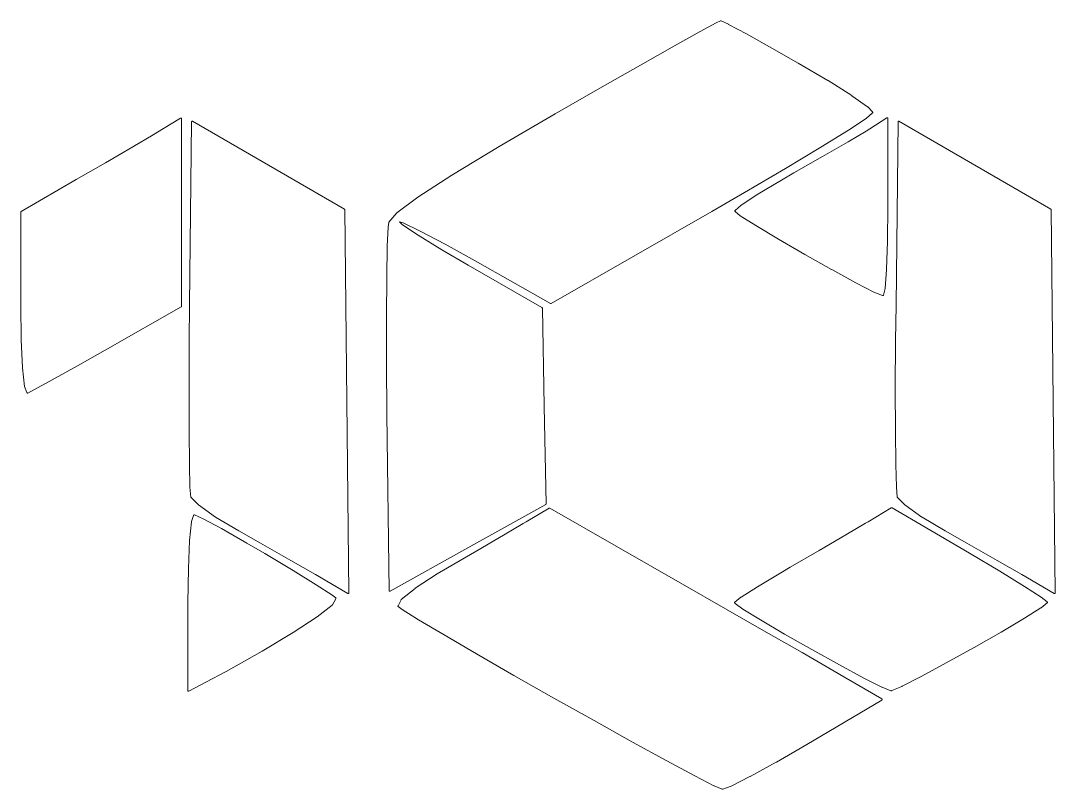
# Model space of a CAD drawing. Header units: millimetres. Extents: x -285 to 1112, y -5 to 442.
# Drawn here: x 494.72 to 527.26, y 69.16 to 93.31 of the extents above; entities that cross this region are included whole.
import ezdxf

# ---------------------------------------------------------------- set-up
doc = ezdxf.new("R2010")
doc.units = ezdxf.units.MM
doc.header["$MEASUREMENT"] = 0
doc.layers.add('Line engraving', color=1, linetype='Continuous', lineweight=0)

msp = doc.modelspace()

# ---------------------------------------------------------------- linework, layer by layer
at = {"layer": 'Line engraving', "linetype": 'Continuous'}
for p, q in [((516.094, 92.974), (516.597, 93.246)), ((516.597, 93.247), (516.733, 93.312)), ((516.597, 93.246), (516.597, 93.247)), ((516.597, 93.247), (516.597, 93.247)), ((516.733, 93.312), (516.737, 93.313)), ((516.737, 93.313), (516.737, 93.314)), ((516.737, 93.314), (516.737, 93.314)), ((516.737, 93.314), (516.741, 93.314)), ((516.741, 93.314), (516.741, 93.314)), ((516.741, 93.314), (516.745, 93.314)), ((516.745, 93.314), (516.745, 93.314)), ((516.745, 93.314), (516.745, 93.314)), ((516.745, 93.314), (516.75, 93.313)), ((516.75, 93.313), (516.75, 93.312)), ((516.75, 93.312), (516.987, 93.201)), ((516.987, 93.201), (516.987, 93.2)), ((516.987, 93.2), (516.987, 93.2)), ((516.987, 93.2), (517.549, 92.898)), ((515.281, 92.52), (516.094, 92.974)), ((516.094, 92.974), (516.094, 92.974)), ((516.094, 92.974), (516.094, 92.974)), ((517.549, 92.898), (517.549, 92.898)), ((517.549, 92.898), (517.549, 92.898)), ((517.549, 92.898), (518.349, 92.453)), ((514.211, 91.916), (515.281, 92.52)), ((515.281, 92.52), (515.281, 92.52)), ((515.281, 92.52), (515.281, 92.52)), ((518.349, 92.453), (518.349, 92.453)), ((518.349, 92.453), (518.349, 92.453)), ((518.349, 92.453), (519.178, 91.983)), ((512.941, 91.195), (514.211, 91.916)), ((514.211, 91.916), (514.211, 91.916)), ((514.211, 91.916), (514.211, 91.916)), ((519.178, 91.983), (519.178, 91.983)), ((519.178, 91.983), (519.178, 91.983)), ((519.178, 91.983), (520.109, 91.435)), ((520.109, 91.435), (520.109, 91.435)), ((520.109, 91.435), (520.114, 91.435)), ((520.114, 91.435), (520.867, 90.959)), ((511.532, 90.388), (512.941, 91.195)), ((512.941, 91.195), (512.941, 91.195)), ((512.941, 91.195), (512.941, 91.195)), ((520.867, 90.959), (520.867, 90.958)), ((520.867, 90.958), (520.867, 90.958)), ((520.867, 90.958), (521.358, 90.608)), ((521.358, 90.608), (521.362, 90.607)), ((521.362, 90.607), (521.362, 90.606)), ((521.362, 90.606), (521.514, 90.447)), ((498.977, 89.782), (499.752, 90.248)), ((499.752, 90.248), (499.756, 90.249)), ((499.752, 90.248), (499.752, 90.248)), ((499.752, 90.248), (499.752, 90.248)), ((499.756, 90.249), (499.76, 90.25)), ((499.76, 90.25), (499.76, 90.25)), ((499.76, 90.25), (499.76, 90.25)), ((499.76, 90.25), (499.764, 90.25)), ((499.764, 90.25), (499.769, 90.25)), ((499.769, 90.25), (499.769, 90.25)), ((499.769, 90.25), (499.769, 90.25)), ((499.769, 90.25), (499.769, 90.249)), ((499.769, 90.249), (499.773, 90.248)), ((499.773, 90.248), (499.773, 90.248)), ((499.773, 90.248), (499.773, 90.248)), ((499.773, 90.248), (499.777, 90.246)), ((499.777, 90.246), (499.781, 90.244)), ((499.781, 90.244), (499.781, 90.243)), ((499.781, 90.243), (499.781, 90.243)), ((499.781, 90.243), (499.781, 90.24)), ((499.781, 90.24), (499.781, 90.237)), ((499.781, 90.237), (499.781, 90.237)), ((499.781, 90.237), (499.785, 90.237)), ((499.785, 90.237), (499.785, 90.234)), ((499.785, 90.234), (499.785, 90.23)), ((499.785, 90.23), (499.785, 90.23)), ((499.785, 90.23), (499.785, 90.23)), ((499.785, 90.23), (499.785, 84.339)), ((500.035, 84.378), (500.099, 90.14)), ((500.099, 90.14), (500.103, 90.143)), ((500.103, 90.15), (500.107, 90.153)), ((500.103, 90.147), (500.103, 90.15)), ((500.103, 90.143), (500.103, 90.147)), ((500.103, 90.147), (500.103, 90.147)), ((500.103, 90.147), (500.103, 90.147)), ((500.107, 90.155), (500.111, 90.158)), ((500.107, 90.153), (500.107, 90.155)), ((500.107, 90.153), (500.107, 90.153)), ((500.107, 90.153), (500.107, 90.153)), ((500.111, 90.158), (500.116, 90.159)), ((500.111, 90.158), (500.111, 90.158)), ((500.111, 90.158), (500.111, 90.158)), ((500.116, 90.159), (500.12, 90.16)), ((500.12, 90.16), (500.12, 90.16)), ((500.12, 90.16), (500.12, 90.16)), ((500.12, 90.16), (500.12, 90.16)), ((500.12, 90.16), (500.124, 90.16)), ((500.124, 90.16), (500.124, 90.16)), ((500.124, 90.16), (500.124, 90.16)), ((500.124, 90.16), (500.128, 90.159)), ((500.128, 90.159), (500.132, 90.158)), ((500.132, 90.158), (502.519, 88.776)), ((509.772, 89.366), (511.532, 90.388)), ((511.532, 90.388), (511.532, 90.388)), ((511.532, 90.388), (511.532, 90.388)), ((521.311, 90.245), (520.753, 89.874)), ((521.315, 90.246), (521.311, 90.245)), ((521.311, 90.245), (521.311, 90.245)), ((521.514, 90.417), (521.315, 90.246)), ((521.425, 89.92), (521.963, 90.264)), ((521.514, 90.447), (521.514, 90.445)), ((521.514, 90.445), (521.518, 90.443)), ((521.518, 90.422), (521.514, 90.421)), ((521.514, 90.421), (521.514, 90.42)), ((521.514, 90.42), (521.514, 90.418)), ((521.514, 90.418), (521.514, 90.417)), ((521.518, 90.443), (521.518, 90.442)), ((521.518, 90.442), (521.518, 90.441)), ((521.518, 90.441), (521.518, 90.439)), ((521.518, 90.439), (521.518, 90.437)), ((521.518, 90.437), (521.518, 90.435)), ((521.518, 90.435), (521.518, 90.434)), ((521.518, 90.434), (521.518, 90.432)), ((521.518, 90.432), (521.518, 90.429)), ((521.518, 90.429), (521.518, 90.428)), ((521.518, 90.428), (521.518, 90.427)), ((521.518, 90.427), (521.518, 90.424)), ((521.518, 90.424), (521.518, 90.422)), ((521.963, 90.264), (521.967, 90.264)), ((521.967, 90.265), (521.971, 90.266)), ((521.967, 90.264), (521.967, 90.265)), ((521.967, 90.264), (521.967, 90.264)), ((521.971, 90.266), (521.971, 90.267)), ((521.971, 90.267), (521.975, 90.267)), ((521.971, 90.266), (521.971, 90.266)), ((521.975, 90.267), (521.98, 90.267)), ((521.98, 90.267), (521.98, 90.267)), ((521.98, 90.267), (521.98, 90.267)), ((521.98, 90.267), (521.984, 90.265)), ((521.984, 90.265), (521.984, 90.264)), ((521.984, 90.264), (521.988, 90.264)), ((521.988, 90.264), (521.988, 90.264)), ((521.988, 90.264), (521.988, 90.262)), ((521.988, 90.262), (521.992, 90.26)), ((521.992, 90.26), (521.992, 90.259)), ((521.992, 90.259), (521.992, 90.259)), ((521.992, 90.259), (521.992, 90.256)), ((521.992, 90.256), (521.997, 90.254)), ((521.997, 90.254), (521.997, 90.253)), ((521.997, 90.253), (521.997, 90.253)), ((521.997, 90.253), (521.997, 90.25)), ((521.997, 90.25), (521.997, 90.247)), ((521.997, 90.247), (521.997, 90.246)), ((521.997, 90.246), (521.997, 90.246)), ((521.997, 90.246), (521.997, 87.472)), ((522.251, 84.378), (522.314, 90.14)), ((522.314, 90.147), (522.318, 90.15)), ((522.314, 90.143), (522.314, 90.147)), ((522.314, 90.147), (522.314, 90.147)), ((522.314, 90.147), (522.314, 90.147)), ((522.314, 90.14), (522.314, 90.143)), ((522.318, 90.153), (522.322, 90.155)), ((522.318, 90.15), (522.318, 90.153)), ((522.318, 90.153), (522.318, 90.153)), ((522.318, 90.153), (522.318, 90.153)), ((522.322, 90.158), (522.327, 90.159)), ((522.322, 90.155), (522.322, 90.158)), ((522.322, 90.158), (522.322, 90.158)), ((522.322, 90.158), (522.322, 90.158)), ((522.327, 90.159), (522.331, 90.16)), ((522.331, 90.16), (522.331, 90.16)), ((522.331, 90.16), (522.331, 90.16)), ((522.331, 90.16), (522.335, 90.16)), ((522.335, 90.16), (522.339, 90.16)), ((522.339, 90.16), (522.339, 90.16)), ((522.339, 90.16), (522.339, 90.16)), ((522.339, 90.16), (522.344, 90.159)), ((522.344, 90.159), (522.344, 90.158)), ((522.344, 90.158), (524.734, 88.776)), ((520.753, 89.874), (519.889, 89.339)), ((520.744, 89.512), (521.311, 89.848)), ((520.753, 89.874), (520.753, 89.874)), ((520.753, 89.874), (520.753, 89.874)), ((521.311, 89.848), (521.425, 89.92)), ((498.254, 89.355), (498.893, 89.733)), ((498.893, 89.733), (498.977, 89.782)), ((498.893, 89.733), (498.893, 89.733)), ((498.977, 89.782), (498.977, 89.782)), ((519.944, 89.047), (520.744, 89.512)), ((520.744, 89.512), (520.744, 89.512)), ((497.39, 88.852), (498.254, 89.355)), ((498.254, 89.355), (498.254, 89.355)), ((508.287, 88.465), (509.772, 89.365)), ((509.772, 89.365), (509.772, 89.366)), ((509.772, 89.366), (509.772, 89.366)), ((519.889, 89.338), (518.781, 88.673)), ((519.889, 89.339), (519.889, 89.339)), ((519.889, 89.339), (519.889, 89.338)), ((496.468, 88.319), (497.39, 88.852)), ((497.39, 88.852), (497.39, 88.852)), ((519.039, 88.532), (519.944, 89.047)), ((519.944, 89.047), (519.944, 89.047)), ((502.519, 88.776), (504.91, 87.395)), ((518.781, 88.673), (517.486, 87.911)), ((518.65, 88.308), (519.039, 88.532)), ((518.781, 88.673), (518.781, 88.673)), ((518.781, 88.673), (518.781, 88.673)), ((519.039, 88.532), (519.039, 88.532)), ((519.039, 88.532), (519.039, 88.532)), ((524.734, 88.776), (527.121, 87.395)), ((494.737, 87.322), (496.468, 88.319)), ((496.468, 88.319), (496.468, 88.319)), ((507.216, 87.77), (508.287, 88.465)), ((508.287, 88.465), (508.287, 88.465)), ((508.287, 88.465), (508.287, 88.465)), ((517.901, 87.86), (518.65, 88.308)), ((518.65, 88.308), (518.65, 88.308)), ((518.65, 88.308), (518.65, 88.308)), ((517.486, 87.911), (516.458, 87.319)), ((517.384, 87.522), (517.901, 87.86)), ((517.486, 87.911), (517.486, 87.911)), ((517.486, 87.911), (517.486, 87.911)), ((517.901, 87.86), (517.901, 87.86)), ((517.901, 87.86), (517.901, 87.86)), ((506.556, 87.277), (507.216, 87.77)), ((507.216, 87.77), (507.216, 87.77)), ((507.216, 87.77), (507.216, 87.77)), ((517.384, 87.521), (517.384, 87.522)), ((494.725, 87.304), (494.729, 87.307)), ((494.725, 84.428), (494.725, 87.304)), ((494.729, 87.313), (494.733, 87.317)), ((494.729, 87.311), (494.729, 87.313)), ((494.729, 87.307), (494.729, 87.311)), ((494.729, 87.311), (494.729, 87.311)), ((494.729, 87.311), (494.729, 87.311)), ((494.733, 87.318), (494.737, 87.321)), ((494.733, 87.317), (494.733, 87.318)), ((494.733, 87.317), (494.733, 87.317)), ((494.737, 87.321), (494.737, 87.322)), ((504.91, 87.395), (504.91, 87.392)), ((504.91, 87.392), (504.914, 87.39)), ((504.914, 87.39), (504.914, 87.39)), ((504.914, 87.39), (504.914, 87.39)), ((504.914, 87.39), (504.918, 87.387)), ((504.918, 87.387), (504.918, 87.384)), ((504.918, 87.384), (504.918, 87.384)), ((504.918, 87.384), (504.918, 87.384)), ((504.918, 87.384), (504.918, 87.38)), ((504.918, 87.38), (504.918, 87.377)), ((504.918, 87.377), (504.982, 81.355)), ((506.302, 86.98), (506.552, 87.274)), ((506.552, 87.274), (506.556, 87.275)), ((506.556, 87.275), (506.556, 87.277)), ((516.458, 87.319), (511.405, 84.43)), ((516.458, 87.319), (516.458, 87.319)), ((516.458, 87.319), (516.458, 87.319)), ((517.185, 87.347), (517.19, 87.35)), ((517.185, 87.343), (517.185, 87.347)), ((517.185, 87.347), (517.185, 87.347)), ((517.185, 87.347), (517.185, 87.347)), ((517.185, 87.34), (517.185, 87.343)), ((517.185, 87.336), (517.185, 87.34)), ((517.185, 87.34), (517.185, 87.34)), ((517.185, 87.34), (517.185, 87.34)), ((517.185, 87.333), (517.185, 87.336)), ((517.185, 87.332), (517.185, 87.333)), ((517.185, 87.333), (517.185, 87.333)), ((517.185, 87.329), (517.185, 87.332)), ((517.185, 87.326), (517.185, 87.329)), ((517.19, 87.323), (517.185, 87.326)), ((517.185, 87.326), (517.185, 87.326)), ((517.185, 87.326), (517.185, 87.326)), ((517.19, 87.353), (517.38, 87.52)), ((517.19, 87.35), (517.19, 87.353)), ((517.19, 87.321), (517.19, 87.323)), ((517.35, 87.187), (517.19, 87.321)), ((517.38, 87.52), (517.384, 87.521)), ((521.997, 87.471), (521.984, 86.384)), ((521.997, 87.472), (521.997, 87.471)), ((521.997, 87.471), (521.997, 87.471)), ((527.121, 87.395), (527.125, 87.392)), ((527.125, 87.392), (527.125, 87.39)), ((527.125, 87.39), (527.129, 87.39)), ((527.129, 87.39), (527.129, 87.39)), ((527.129, 87.39), (527.129, 87.387)), ((527.129, 87.387), (527.129, 87.384)), ((527.129, 87.384), (527.129, 87.384)), ((527.129, 87.384), (527.129, 87.384)), ((527.129, 87.384), (527.134, 87.38)), ((527.134, 87.38), (527.134, 87.377)), ((527.134, 87.377), (527.261, 75.332)), ((506.281, 86.823), (506.298, 86.969)), ((506.298, 86.976), (506.302, 86.978)), ((506.298, 86.975), (506.298, 86.976)), ((506.298, 86.974), (506.298, 86.975)), ((506.298, 86.971), (506.298, 86.974)), ((506.298, 86.969), (506.298, 86.971)), ((506.302, 86.978), (506.302, 86.98)), ((506.755, 86.958), (506.636, 86.992)), ((506.636, 86.992), (506.729, 86.904)), ((506.729, 86.904), (507.22, 86.575)), ((507.288, 86.705), (506.755, 86.958)), ((517.355, 87.186), (517.35, 87.187)), ((517.841, 86.875), (517.355, 87.186)), ((517.355, 87.186), (517.355, 87.186)), ((518.552, 86.45), (517.841, 86.875)), ((517.841, 86.875), (517.841, 86.875)), ((517.841, 86.875), (517.841, 86.875)), ((506.251, 86.224), (506.281, 86.821)), ((506.281, 86.822), (506.281, 86.823)), ((506.281, 86.821), (506.281, 86.822)), ((507.22, 86.575), (507.969, 86.112)), ((508.071, 86.294), (507.288, 86.705)), ((506.234, 85.263), (506.251, 86.223)), ((506.251, 86.223), (506.251, 86.224)), ((506.251, 86.224), (506.251, 86.224)), ((509.014, 85.771), (508.071, 86.294)), ((518.552, 86.449), (518.552, 86.45)), ((518.552, 86.45), (518.552, 86.45)), ((519.382, 85.969), (518.552, 86.449)), ((521.984, 86.383), (521.954, 85.496)), ((521.984, 86.384), (521.984, 86.384)), ((521.984, 86.384), (521.984, 86.383)), ((507.969, 86.112), (508.799, 85.629)), ((520.224, 85.493), (519.382, 85.969)), ((519.382, 85.969), (519.382, 85.969)), ((519.382, 85.969), (519.382, 85.969)), ((508.799, 85.629), (511.117, 84.298)), ((511.384, 84.43), (509.014, 85.771)), ((509.014, 85.771), (509.014, 85.771)), ((506.226, 84.014), (506.234, 85.263)), ((506.234, 85.263), (506.234, 85.263)), ((506.234, 85.263), (506.234, 85.263)), ((520.228, 85.493), (520.224, 85.493)), ((520.985, 85.08), (520.228, 85.493)), ((520.228, 85.493), (520.228, 85.493)), ((521.954, 85.496), (521.908, 84.902)), ((521.954, 85.496), (521.954, 85.496)), ((521.954, 85.496), (521.954, 85.496)), ((521.552, 84.788), (520.985, 85.08)), ((520.985, 85.08), (520.985, 85.08)), ((520.985, 85.08), (520.985, 85.08)), ((521.827, 84.678), (521.552, 84.788)), ((521.552, 84.788), (521.552, 84.788)), ((521.552, 84.788), (521.552, 84.788)), ((521.832, 84.677), (521.827, 84.678)), ((521.832, 84.676), (521.832, 84.677)), ((521.836, 84.677), (521.832, 84.676)), ((521.832, 84.676), (521.832, 84.676)), ((521.832, 84.676), (521.832, 84.676)), ((521.84, 84.677), (521.836, 84.677)), ((521.844, 84.679), (521.84, 84.677)), ((521.84, 84.677), (521.84, 84.677)), ((521.84, 84.677), (521.84, 84.677)), ((521.849, 84.68), (521.844, 84.679)), ((521.853, 84.685), (521.849, 84.683)), ((521.849, 84.683), (521.849, 84.681)), ((521.849, 84.681), (521.849, 84.681)), ((521.849, 84.681), (521.849, 84.68)), ((521.857, 84.692), (521.853, 84.689)), ((521.853, 84.689), (521.853, 84.686)), ((521.853, 84.686), (521.853, 84.686)), ((521.853, 84.686), (521.853, 84.685)), ((521.908, 84.898), (521.857, 84.692)), ((521.908, 84.902), (521.908, 84.9)), ((521.908, 84.9), (521.908, 84.898)), ((494.725, 84.376), (494.725, 84.428)), ((494.742, 83.284), (494.725, 84.376)), ((494.725, 84.376), (494.725, 84.376)), ((494.725, 84.376), (494.725, 84.376)), ((499.773, 84.32), (497.458, 83.007)), ((499.777, 84.323), (499.773, 84.321)), ((499.773, 84.321), (499.773, 84.32)), ((499.773, 84.32), (499.773, 84.32)), ((499.781, 84.325), (499.777, 84.323)), ((499.785, 84.335), (499.781, 84.332)), ((499.781, 84.332), (499.781, 84.332)), ((499.781, 84.332), (499.781, 84.331)), ((499.781, 84.331), (499.781, 84.329)), ((499.781, 84.329), (499.781, 84.325)), ((499.781, 84.325), (499.781, 84.325)), ((499.781, 84.325), (499.781, 84.325)), ((499.785, 84.339), (499.785, 84.339)), ((499.785, 84.339), (499.785, 84.339)), ((499.785, 84.339), (499.785, 84.335)), ((500.027, 83.266), (500.035, 84.378)), ((500.035, 84.378), (500.035, 84.378)), ((500.035, 84.378), (500.035, 84.378)), ((511.117, 84.298), (511.122, 84.296)), ((511.122, 84.296), (511.126, 84.294)), ((511.126, 84.294), (511.126, 84.294)), ((511.126, 84.294), (511.126, 84.293)), ((511.126, 84.293), (511.126, 84.29)), ((511.126, 84.29), (511.13, 84.287)), ((511.13, 84.287), (511.13, 84.287)), ((511.13, 84.287), (511.13, 84.287)), ((511.13, 84.287), (511.13, 84.284)), ((511.13, 84.284), (511.13, 84.28)), ((511.13, 84.28), (511.189, 81.205)), ((511.388, 84.429), (511.384, 84.43)), ((511.393, 84.427), (511.388, 84.429)), ((511.397, 84.427), (511.393, 84.427)), ((511.393, 84.427), (511.393, 84.427)), ((511.393, 84.427), (511.393, 84.427)), ((511.401, 84.427), (511.397, 84.427)), ((511.405, 84.43), (511.401, 84.429)), ((511.401, 84.429), (511.401, 84.427)), ((511.401, 84.427), (511.401, 84.427)), ((511.401, 84.427), (511.401, 84.427)), ((522.238, 83.266), (522.251, 84.378)), ((522.251, 84.378), (522.251, 84.378)), ((522.251, 84.378), (522.251, 84.378)), ((506.23, 82.55), (506.226, 84.014)), ((506.226, 84.014), (506.226, 84.014)), ((506.226, 84.014), (506.226, 84.014)), ((494.784, 82.403), (494.742, 83.284)), ((494.742, 83.284), (494.742, 83.284)), ((494.742, 83.284), (494.742, 83.284)), ((497.458, 83.007), (496.51, 82.471)), ((497.458, 83.007), (497.458, 83.007)), ((497.458, 83.007), (497.458, 83.007)), ((500.018, 81.743), (500.027, 83.266)), ((500.027, 83.266), (500.027, 83.266)), ((500.027, 83.266), (500.027, 83.266)), ((522.229, 81.743), (522.238, 83.266)), ((522.238, 83.266), (522.238, 83.266)), ((522.238, 83.266), (522.238, 83.266)), ((494.784, 82.402), (494.784, 82.403)), ((494.843, 81.821), (494.784, 82.402)), ((494.784, 82.402), (494.784, 82.402)), ((496.51, 82.471), (495.711, 82.026)), ((496.51, 82.471), (496.51, 82.471)), ((496.51, 82.471), (496.51, 82.471)), ((506.243, 80.945), (506.23, 82.55)), ((506.23, 82.55), (506.23, 82.55)), ((506.23, 82.55), (506.23, 82.55)), ((495.711, 82.026), (495.16, 81.722)), ((495.711, 82.026), (495.711, 82.026)), ((495.711, 82.026), (495.711, 82.026)), ((494.847, 81.819), (494.843, 81.821)), ((494.847, 81.816), (494.847, 81.819)), ((494.919, 81.625), (494.847, 81.816)), ((495.16, 81.721), (494.949, 81.613)), ((495.16, 81.722), (495.16, 81.722)), ((495.16, 81.722), (495.16, 81.721)), ((500.018, 81.742), (500.018, 81.743)), ((500.022, 80.419), (500.018, 81.742)), ((500.018, 81.742), (500.018, 81.742)), ((522.229, 81.742), (522.229, 81.743)), ((522.234, 80.419), (522.229, 81.742)), ((522.229, 81.742), (522.229, 81.742)), ((494.923, 81.622), (494.919, 81.625)), ((494.923, 81.619), (494.923, 81.622)), ((494.923, 81.618), (494.923, 81.619)), ((494.923, 81.619), (494.923, 81.619)), ((494.928, 81.616), (494.923, 81.618)), ((494.928, 81.614), (494.928, 81.616)), ((494.932, 81.613), (494.928, 81.614)), ((494.928, 81.614), (494.928, 81.614)), ((494.928, 81.614), (494.928, 81.614)), ((494.936, 81.611), (494.932, 81.613)), ((494.94, 81.611), (494.936, 81.611)), ((494.936, 81.611), (494.936, 81.611)), ((494.936, 81.611), (494.936, 81.611)), ((494.945, 81.611), (494.94, 81.611)), ((494.949, 81.612), (494.945, 81.611)), ((494.945, 81.611), (494.945, 81.611)), ((494.945, 81.611), (494.945, 81.611)), ((494.949, 81.613), (494.949, 81.612)), ((504.982, 81.355), (504.982, 81.355)), ((504.982, 81.355), (505.049, 75.332)), ((511.189, 81.205), (511.253, 78.129)), ((506.31, 75.402), (506.243, 80.945)), ((506.243, 80.945), (506.243, 80.945)), ((506.243, 80.945), (506.243, 80.945)), ((500.031, 79.366), (500.022, 80.419)), ((500.022, 80.419), (500.022, 80.419)), ((500.022, 80.419), (500.022, 80.419)), ((522.242, 79.366), (522.234, 80.419)), ((522.234, 80.419), (522.234, 80.419)), ((522.234, 80.419), (522.234, 80.419)), ((500.048, 78.652), (500.031, 79.366)), ((500.031, 79.366), (500.031, 79.366)), ((500.031, 79.366), (500.031, 79.366)), ((522.263, 78.652), (522.242, 79.366)), ((522.242, 79.366), (522.242, 79.366)), ((522.242, 79.366), (522.242, 79.366)), ((500.048, 78.651), (500.048, 78.652)), ((500.077, 78.346), (500.048, 78.651)), ((500.048, 78.651), (500.048, 78.651)), ((522.263, 78.651), (522.263, 78.652)), ((522.289, 78.346), (522.263, 78.651)), ((522.263, 78.651), (522.263, 78.651)), ((500.077, 78.341), (500.077, 78.346)), ((500.077, 78.338), (500.077, 78.341)), ((500.077, 78.335), (500.077, 78.338)), ((500.077, 78.338), (500.077, 78.338)), ((500.077, 78.338), (500.077, 78.338)), ((500.082, 78.332), (500.077, 78.335)), ((500.314, 78.099), (500.082, 78.332)), ((500.314, 78.098), (500.314, 78.099)), ((500.314, 78.096), (500.314, 78.098)), ((500.856, 77.716), (500.314, 78.096)), ((511.24, 78.111), (508.79, 76.747)), ((511.244, 78.113), (511.24, 78.111)), ((511.24, 78.111), (511.24, 78.111)), ((511.24, 78.111), (511.24, 78.111)), ((511.249, 78.119), (511.244, 78.116)), ((511.244, 78.116), (511.244, 78.115)), ((511.244, 78.115), (511.244, 78.115)), ((511.244, 78.115), (511.244, 78.113)), ((511.253, 78.129), (511.249, 78.129)), ((511.249, 78.129), (511.253, 78.128)), ((511.253, 78.128), (511.249, 78.125)), ((511.249, 78.125), (511.249, 78.122)), ((511.249, 78.122), (511.249, 78.122)), ((511.249, 78.122), (511.249, 78.121)), ((511.249, 78.121), (511.249, 78.119)), ((522.289, 78.341), (522.289, 78.346)), ((522.289, 78.338), (522.289, 78.341)), ((522.293, 78.335), (522.289, 78.338)), ((522.289, 78.338), (522.289, 78.338)), ((522.289, 78.338), (522.289, 78.338)), ((522.293, 78.332), (522.293, 78.335)), ((522.526, 78.099), (522.293, 78.332)), ((522.526, 78.098), (522.526, 78.099)), ((522.53, 78.096), (522.526, 78.098)), ((523.067, 77.716), (522.53, 78.096)), ((500.094, 77.572), (500.162, 77.769)), ((500.162, 77.774), (500.166, 77.775)), ((500.162, 77.772), (500.162, 77.774)), ((500.162, 77.769), (500.162, 77.772)), ((500.166, 77.778), (500.171, 77.78)), ((500.166, 77.776), (500.166, 77.778)), ((500.166, 77.775), (500.166, 77.776)), ((500.171, 77.78), (500.171, 77.781)), ((500.171, 77.781), (500.175, 77.781)), ((500.171, 77.78), (500.171, 77.78)), ((500.175, 77.781), (500.175, 77.783)), ((500.175, 77.783), (500.175, 77.783)), ((500.175, 77.783), (500.179, 77.783)), ((500.179, 77.783), (500.179, 77.784)), ((500.179, 77.784), (500.183, 77.784)), ((500.183, 77.784), (500.183, 77.784)), ((500.183, 77.784), (500.183, 77.784)), ((500.183, 77.784), (500.187, 77.783)), ((500.187, 77.783), (500.192, 77.782)), ((500.192, 77.782), (500.458, 77.663)), ((510.622, 77.566), (511.342, 77.996)), ((511.342, 77.996), (511.346, 77.998)), ((511.342, 77.996), (511.342, 77.996)), ((511.342, 77.996), (511.342, 77.996)), ((511.346, 77.998), (511.35, 77.999)), ((511.35, 77.999), (511.35, 77.999)), ((511.35, 77.999), (511.35, 77.999)), ((511.35, 77.999), (511.354, 77.999)), ((511.354, 77.999), (511.354, 77.999)), ((511.354, 77.999), (511.354, 77.999)), ((511.354, 77.999), (511.354, 77.999)), ((511.354, 77.999), (511.359, 77.998)), ((511.359, 77.998), (511.363, 77.996)), ((511.363, 77.996), (511.363, 77.996)), ((511.363, 77.996), (511.363, 77.996)), ((511.363, 77.996), (515.539, 75.608)), ((521.379, 77.57), (522.102, 78.005)), ((522.102, 78.005), (522.107, 78.005)), ((522.107, 78.007), (522.111, 78.008)), ((522.107, 78.005), (522.107, 78.007)), ((522.107, 78.005), (522.107, 78.005)), ((522.111, 78.008), (522.111, 78.008)), ((522.111, 78.008), (522.111, 78.008)), ((522.111, 78.008), (522.115, 78.008)), ((522.115, 78.008), (522.119, 78.008)), ((522.119, 78.008), (522.119, 78.008)), ((522.119, 78.008), (522.119, 78.008)), ((522.119, 78.008), (522.124, 78.007)), ((522.124, 78.007), (522.124, 78.005)), ((522.124, 78.005), (522.128, 78.005)), ((522.128, 78.005), (522.128, 78.005)), ((522.128, 78.005), (524.565, 76.578)), ((500.035, 76.981), (500.094, 77.567)), ((500.094, 77.569), (500.094, 77.572)), ((500.094, 77.567), (500.094, 77.569)), ((500.458, 77.663), (500.458, 77.663)), ((500.458, 77.663), (500.463, 77.663)), ((500.463, 77.663), (501.042, 77.351)), ((500.856, 77.715), (500.856, 77.716)), ((501.584, 77.279), (500.856, 77.715)), ((500.856, 77.715), (500.856, 77.715)), ((509.907, 77.146), (510.529, 77.511)), ((510.529, 77.511), (510.622, 77.566)), ((520.676, 77.157), (521.294, 77.521)), ((521.294, 77.521), (521.379, 77.57)), ((523.071, 77.715), (523.067, 77.716)), ((523.795, 77.279), (523.071, 77.715)), ((523.071, 77.715), (523.071, 77.715)), ((501.042, 77.351), (501.042, 77.351)), ((501.042, 77.351), (501.042, 77.351)), ((501.042, 77.351), (501.838, 76.898)), ((502.265, 76.895), (501.584, 77.279)), ((501.584, 77.279), (501.584, 77.279)), ((501.584, 77.279), (501.584, 77.279)), ((509.065, 76.654), (509.907, 77.146)), ((509.907, 77.146), (509.907, 77.146)), ((519.83, 76.666), (520.676, 77.157)), ((524.476, 76.895), (523.795, 77.279)), ((523.795, 77.279), (523.795, 77.279)), ((523.795, 77.279), (523.795, 77.279)), ((499.997, 76.099), (500.035, 76.98)), ((500.035, 76.98), (500.035, 76.981)), ((500.035, 76.98), (500.035, 76.98)), ((501.838, 76.898), (501.838, 76.898)), ((501.838, 76.898), (501.838, 76.898)), ((501.838, 76.898), (502.401, 76.568)), ((503.217, 76.354), (502.265, 76.895)), ((502.265, 76.895), (502.265, 76.895)), ((525.428, 76.354), (524.476, 76.895)), ((524.476, 76.895), (524.476, 76.895)), ((502.401, 76.568), (502.401, 76.568)), ((502.401, 76.568), (502.401, 76.568)), ((502.401, 76.568), (503.289, 76.035)), ((508.79, 76.747), (506.34, 75.384)), ((508.147, 76.124), (509.065, 76.654)), ((508.79, 76.747), (508.79, 76.747)), ((509.065, 76.654), (509.065, 76.654)), ((518.92, 76.138), (519.83, 76.666)), ((519.83, 76.666), (519.83, 76.666)), ((524.565, 76.578), (524.565, 76.578)), ((524.565, 76.578), (524.565, 76.578)), ((524.565, 76.578), (525.513, 76.014)), ((503.996, 75.906), (503.217, 76.354)), ((518.628, 75.968), (518.92, 76.138)), ((518.92, 76.138), (518.92, 76.138)), ((518.92, 76.138), (518.92, 76.138)), ((526.211, 75.906), (525.428, 76.354)), ((499.98, 75.016), (499.997, 76.098)), ((499.997, 76.098), (499.997, 76.099)), ((499.997, 76.098), (499.997, 76.098)), ((503.289, 76.035), (503.289, 76.035)), ((503.289, 76.035), (503.289, 76.035)), ((503.289, 76.035), (504.021, 75.581)), ((505.016, 75.314), (503.996, 75.906)), ((507.127, 75.477), (507.817, 75.929)), ((507.817, 75.929), (507.821, 75.929)), ((507.821, 75.929), (508.147, 76.124)), ((507.821, 75.929), (507.821, 75.929)), ((508.147, 76.124), (508.147, 76.124)), ((508.147, 76.124), (508.147, 76.124)), ((517.892, 75.527), (518.628, 75.967)), ((518.628, 75.967), (518.628, 75.968)), ((518.628, 75.967), (518.628, 75.967)), ((525.513, 76.014), (525.513, 76.014)), ((525.513, 76.014), (525.513, 76.014)), ((525.513, 76.014), (526.292, 75.538)), ((527.227, 75.314), (526.211, 75.906)), ((504.021, 75.581), (504.021, 75.581)), ((504.021, 75.581), (504.021, 75.581)), ((504.021, 75.581), (504.504, 75.268)), ((515.539, 75.608), (515.539, 75.608)), ((515.539, 75.608), (516.893, 74.834)), ((517.38, 75.199), (517.892, 75.527)), ((517.892, 75.527), (517.892, 75.527)), ((517.892, 75.527), (517.892, 75.527)), ((526.292, 75.538), (526.292, 75.538)), ((526.292, 75.538), (526.292, 75.538)), ((526.292, 75.538), (526.812, 75.199)), ((504.504, 75.268), (504.504, 75.268)), ((504.504, 75.268), (504.504, 75.267)), ((504.504, 75.267), (504.631, 75.172)), ((504.631, 75.172), (504.631, 75.172)), ((504.631, 75.172), (504.631, 75.171)), ((504.631, 75.171), (504.635, 75.169)), ((504.635, 75.169), (504.635, 75.167)), ((504.635, 75.167), (504.635, 75.166)), ((504.635, 75.166), (504.635, 75.166)), ((504.635, 75.166), (504.635, 75.163)), ((504.635, 75.163), (504.639, 75.16)), ((504.639, 75.16), (504.639, 75.16)), ((504.639, 75.16), (504.639, 75.159)), ((504.639, 75.159), (504.639, 75.156)), ((505.02, 75.312), (505.016, 75.314)), ((505.016, 75.314), (505.016, 75.314)), ((505.016, 75.314), (505.016, 75.314)), ((505.024, 75.311), (505.02, 75.312)), ((505.024, 75.311), (505.024, 75.311)), ((505.028, 75.311), (505.024, 75.311)), ((505.024, 75.311), (505.024, 75.311)), ((505.033, 75.312), (505.028, 75.311)), ((505.028, 75.311), (505.028, 75.311)), ((505.028, 75.311), (505.028, 75.311)), ((505.028, 75.311), (505.028, 75.311)), ((505.037, 75.314), (505.033, 75.312)), ((505.041, 75.316), (505.037, 75.314)), ((505.037, 75.314), (505.037, 75.314)), ((505.037, 75.314), (505.037, 75.314)), ((505.045, 75.322), (505.041, 75.319)), ((505.041, 75.319), (505.041, 75.318)), ((505.041, 75.318), (505.041, 75.318)), ((505.041, 75.318), (505.041, 75.316)), ((505.049, 75.332), (505.045, 75.328)), ((505.045, 75.328), (505.045, 75.325)), ((505.045, 75.325), (505.045, 75.325)), ((505.045, 75.325), (505.045, 75.325)), ((505.045, 75.325), (505.045, 75.322)), ((505.049, 75.332), (505.049, 75.332)), ((505.049, 75.332), (505.049, 75.332)), ((506.31, 75.399), (506.31, 75.402)), ((506.31, 75.396), (506.31, 75.399)), ((506.31, 75.395), (506.31, 75.396)), ((506.315, 75.392), (506.31, 75.395)), ((506.31, 75.395), (506.31, 75.395)), ((506.315, 75.389), (506.315, 75.392)), ((506.319, 75.386), (506.315, 75.389)), ((506.315, 75.389), (506.315, 75.389)), ((506.315, 75.389), (506.315, 75.389)), ((506.319, 75.384), (506.319, 75.386)), ((506.323, 75.384), (506.319, 75.384)), ((506.323, 75.383), (506.323, 75.384)), ((506.323, 75.384), (506.323, 75.384)), ((506.327, 75.382), (506.323, 75.383)), ((506.332, 75.382), (506.327, 75.382)), ((506.327, 75.382), (506.327, 75.382)), ((506.327, 75.382), (506.327, 75.382)), ((506.336, 75.382), (506.332, 75.382)), ((506.34, 75.383), (506.336, 75.382)), ((506.336, 75.382), (506.336, 75.382)), ((506.336, 75.382), (506.336, 75.382)), ((506.34, 75.384), (506.34, 75.383)), ((506.691, 75.123), (507.127, 75.475)), ((507.127, 75.476), (507.127, 75.477)), ((507.127, 75.475), (507.127, 75.476)), ((517.185, 75.043), (517.376, 75.198)), ((517.376, 75.198), (517.38, 75.198)), ((517.38, 75.198), (517.38, 75.199)), ((526.812, 75.199), (526.816, 75.199)), ((526.816, 75.199), (526.816, 75.198)), ((526.816, 75.198), (527.007, 75.049)), ((527.231, 75.312), (527.227, 75.314)), ((527.227, 75.314), (527.227, 75.314)), ((527.227, 75.314), (527.227, 75.314)), ((527.235, 75.311), (527.231, 75.312)), ((527.235, 75.311), (527.235, 75.311)), ((527.239, 75.311), (527.235, 75.311)), ((527.235, 75.311), (527.235, 75.311)), ((527.244, 75.311), (527.239, 75.311)), ((527.248, 75.312), (527.244, 75.311)), ((527.244, 75.311), (527.244, 75.311)), ((527.244, 75.311), (527.244, 75.311)), ((527.252, 75.316), (527.248, 75.314)), ((527.248, 75.314), (527.248, 75.314)), ((527.248, 75.314), (527.248, 75.314)), ((527.248, 75.314), (527.248, 75.312)), ((527.256, 75.318), (527.252, 75.316)), ((527.261, 75.325), (527.256, 75.322)), ((527.256, 75.322), (527.256, 75.319)), ((527.256, 75.319), (527.256, 75.318)), ((527.256, 75.318), (527.256, 75.318)), ((527.261, 75.332), (527.261, 75.332)), ((527.261, 75.332), (527.261, 75.332)), ((527.261, 75.332), (527.261, 75.328)), ((527.261, 75.328), (527.261, 75.325)), ((527.261, 75.325), (527.261, 75.325)), ((527.261, 75.325), (527.261, 75.325)), ((499.98, 72.261), (499.98, 75.016)), ((499.98, 75.016), (499.98, 75.016)), ((499.98, 75.016), (499.98, 75.016)), ((504.516, 74.951), (504.051, 74.585)), ((504.521, 74.951), (504.516, 74.951)), ((504.516, 74.951), (504.516, 74.951)), ((504.525, 74.956), (504.521, 74.954)), ((504.521, 74.954), (504.521, 74.951)), ((504.635, 75.145), (504.525, 74.957)), ((504.525, 74.957), (504.525, 74.956)), ((504.525, 74.956), (504.525, 74.956)), ((504.639, 75.152), (504.635, 75.149)), ((504.635, 75.149), (504.635, 75.146)), ((504.635, 75.146), (504.635, 75.145)), ((504.635, 75.145), (504.635, 75.145)), ((504.639, 75.156), (504.639, 75.153)), ((504.639, 75.153), (504.639, 75.152)), ((504.639, 75.152), (504.639, 75.152)), ((506.586, 74.924), (506.59, 74.927)), ((506.586, 74.921), (506.586, 74.924)), ((506.586, 74.92), (506.586, 74.921)), ((506.586, 74.916), (506.586, 74.92)), ((506.586, 74.92), (506.586, 74.92)), ((506.586, 74.913), (506.586, 74.916)), ((506.586, 74.91), (506.586, 74.913)), ((506.586, 74.913), (506.586, 74.913)), ((506.586, 74.913), (506.586, 74.913)), ((506.59, 74.906), (506.586, 74.91)), ((506.59, 74.927), (506.687, 75.116)), ((506.59, 74.927), (506.59, 74.927)), ((506.59, 74.927), (506.59, 74.927)), ((506.59, 74.903), (506.59, 74.906)), ((506.59, 74.906), (506.59, 74.906)), ((506.59, 74.906), (506.59, 74.906)), ((506.594, 74.901), (506.59, 74.903)), ((506.725, 74.807), (506.594, 74.901)), ((506.594, 74.901), (506.594, 74.901)), ((506.594, 74.901), (506.594, 74.901)), ((506.687, 75.12), (506.691, 75.122)), ((506.687, 75.117), (506.687, 75.12)), ((506.687, 75.116), (506.687, 75.117)), ((506.687, 75.117), (506.687, 75.117)), ((506.691, 75.122), (506.691, 75.123)), ((506.691, 75.122), (506.691, 75.122)), ((516.893, 74.834), (516.893, 74.834)), ((516.893, 74.834), (518.171, 74.1)), ((517.177, 75.033), (517.181, 75.036)), ((517.177, 75.032), (517.177, 75.033)), ((517.177, 75.031), (517.177, 75.032)), ((517.177, 75.028), (517.177, 75.031)), ((517.177, 75.026), (517.177, 75.028)), ((517.177, 75.025), (517.177, 75.026)), ((517.177, 75.024), (517.177, 75.025)), ((517.181, 75.021), (517.177, 75.024)), ((517.181, 75.04), (517.185, 75.042)), ((517.181, 75.039), (517.181, 75.04)), ((517.181, 75.038), (517.181, 75.039)), ((517.181, 75.036), (517.181, 75.038)), ((517.181, 75.019), (517.181, 75.021)), ((517.185, 75.01), (517.181, 75.019)), ((517.185, 75.042), (517.185, 75.043)), ((517.185, 75.009), (517.185, 75.01)), ((517.185, 75.006), (517.185, 75.009)), ((517.185, 75.005), (517.185, 75.006)), ((517.185, 75.004), (517.185, 75.005)), ((517.19, 75.003), (517.185, 75.004)), ((517.19, 75.001), (517.19, 75.003)), ((517.431, 74.822), (517.19, 75.001)), ((526.808, 74.859), (526.296, 74.536)), ((526.812, 74.86), (526.808, 74.86)), ((526.808, 74.86), (526.808, 74.859)), ((527.007, 75.016), (526.812, 74.86)), ((527.007, 75.049), (527.007, 75.048)), ((527.007, 75.048), (527.007, 75.048)), ((527.007, 75.048), (527.007, 75.045)), ((527.007, 75.045), (527.011, 75.043)), ((527.011, 75.021), (527.007, 75.019)), ((527.007, 75.019), (527.007, 75.016)), ((527.007, 75.016), (527.007, 75.016)), ((527.007, 75.016), (527.007, 75.016)), ((527.011, 75.043), (527.011, 75.043)), ((527.011, 75.043), (527.011, 75.042)), ((527.011, 75.042), (527.011, 75.039)), ((527.011, 75.039), (527.011, 75.036)), ((527.011, 75.036), (527.011, 75.036)), ((527.011, 75.036), (527.011, 75.035)), ((527.011, 75.035), (527.011, 75.032)), ((527.011, 75.032), (527.011, 75.029)), ((527.011, 75.029), (527.011, 75.028)), ((527.011, 75.028), (527.011, 75.028)), ((527.011, 75.028), (527.011, 75.025)), ((527.011, 75.025), (527.011, 75.022)), ((527.011, 75.022), (527.011, 75.022)), ((527.011, 75.022), (527.011, 75.021)), ((504.051, 74.585), (503.293, 74.086)), ((504.051, 74.585), (504.051, 74.585)), ((504.051, 74.585), (504.051, 74.585)), ((506.725, 74.806), (506.725, 74.807)), ((507.233, 74.487), (506.725, 74.806)), ((506.725, 74.806), (506.725, 74.806)), ((517.435, 74.822), (517.431, 74.822)), ((517.435, 74.821), (517.435, 74.822)), ((517.985, 74.481), (517.435, 74.821)), ((526.292, 74.536), (525.56, 74.102)), ((526.296, 74.536), (526.292, 74.536)), ((526.296, 74.536), (526.296, 74.536)), ((508.037, 74.01), (507.233, 74.487)), ((507.233, 74.487), (507.233, 74.487)), ((507.233, 74.487), (507.233, 74.487)), ((518.743, 74.038), (517.985, 74.481)), ((517.985, 74.481), (517.985, 74.481)), ((517.985, 74.481), (517.985, 74.481)), ((503.293, 74.086), (502.316, 73.498)), ((503.293, 74.086), (503.293, 74.086)), ((503.293, 74.086), (503.293, 74.086)), ((509.061, 73.415), (508.037, 74.01)), ((508.037, 74.01), (508.037, 74.01)), ((508.037, 74.01), (508.037, 74.01)), ((518.171, 74.1), (518.171, 74.1)), ((518.171, 74.1), (518.171, 74.1)), ((518.171, 74.1), (519.297, 73.455)), ((519.602, 73.549), (518.743, 74.038)), ((518.743, 74.038), (518.743, 74.038)), ((518.743, 74.038), (518.743, 74.038)), ((525.56, 74.102), (524.705, 73.615)), ((525.56, 74.102), (525.56, 74.102)), ((525.56, 74.102), (525.56, 74.102)), ((520.469, 73.07), (519.602, 73.549)), ((519.602, 73.549), (519.602, 73.549)), ((519.602, 73.549), (519.602, 73.549)), ((524.705, 73.615), (523.833, 73.13)), ((524.705, 73.615), (524.705, 73.615)), ((524.705, 73.615), (524.705, 73.615)), ((502.316, 73.498), (501.19, 72.864)), ((502.316, 73.498), (502.316, 73.498)), ((502.316, 73.498), (502.316, 73.498)), ((510.237, 72.741), (509.061, 73.415)), ((509.061, 73.415), (509.061, 73.415)), ((509.061, 73.415), (509.061, 73.415)), ((519.297, 73.455), (519.297, 73.455)), ((519.297, 73.455), (519.297, 73.455)), ((519.297, 73.455), (520.181, 72.947)), ((520.181, 72.947), (520.181, 72.947)), ((520.181, 72.947), (520.181, 72.947)), ((520.181, 72.947), (520.74, 72.625)), ((520.469, 73.069), (520.469, 73.07)), ((521.239, 72.657), (520.469, 73.069)), ((520.469, 73.069), (520.469, 73.069)), ((523.833, 73.13), (523.046, 72.705)), ((523.833, 73.13), (523.833, 73.13)), ((523.833, 73.13), (523.833, 73.13)), ((501.19, 72.864), (500.551, 72.523)), ((501.19, 72.864), (501.19, 72.864)), ((501.19, 72.864), (501.19, 72.864)), ((511.494, 72.029), (510.237, 72.741)), ((510.237, 72.741), (510.237, 72.741)), ((510.237, 72.741), (510.237, 72.741)), ((520.74, 72.625), (520.74, 72.625)), ((520.74, 72.625), (520.74, 72.625)), ((520.74, 72.625), (520.761, 72.611)), ((520.761, 72.611), (520.761, 72.611)), ((520.761, 72.611), (521.806, 72.002)), ((521.81, 72.367), (521.239, 72.657)), ((521.239, 72.657), (521.239, 72.657)), ((521.239, 72.657), (521.239, 72.657)), ((523.046, 72.705), (522.441, 72.396)), ((523.046, 72.705), (523.046, 72.705)), ((523.046, 72.705), (523.046, 72.705)), ((499.98, 72.257), (499.98, 72.261)), ((499.98, 72.254), (499.98, 72.257)), ((499.984, 72.254), (499.98, 72.254)), ((499.984, 72.253), (499.984, 72.254)), ((499.984, 72.25), (499.984, 72.253)), ((499.984, 72.248), (499.984, 72.25)), ((499.984, 72.247), (499.984, 72.248)), ((499.989, 72.245), (499.984, 72.247)), ((499.984, 72.247), (499.984, 72.247)), ((499.993, 72.242), (499.989, 72.245)), ((499.993, 72.241), (499.993, 72.242)), ((499.993, 72.242), (499.993, 72.242)), ((499.993, 72.242), (499.993, 72.242)), ((499.997, 72.24), (499.993, 72.241)), ((499.997, 72.239), (499.997, 72.24)), ((499.997, 72.24), (499.997, 72.24)), ((500.001, 72.239), (499.997, 72.239)), ((500.006, 72.239), (500.001, 72.239)), ((500.01, 72.241), (500.006, 72.239)), ((500.006, 72.239), (500.006, 72.239)), ((500.006, 72.239), (500.006, 72.239)), ((500.014, 72.242), (500.01, 72.241)), ((500.551, 72.523), (500.014, 72.242)), ((500.551, 72.523), (500.551, 72.523)), ((500.551, 72.523), (500.551, 72.523)), ((521.815, 72.367), (521.81, 72.367)), ((521.815, 72.366), (521.815, 72.367)), ((522.09, 72.258), (521.815, 72.366)), ((522.09, 72.257), (522.09, 72.258)), ((522.094, 72.256), (522.09, 72.257)), ((522.09, 72.257), (522.09, 72.257)), ((522.098, 72.256), (522.094, 72.256)), ((522.094, 72.256), (522.094, 72.256)), ((522.115, 72.258), (522.098, 72.256)), ((522.098, 72.256), (522.098, 72.256)), ((522.119, 72.26), (522.115, 72.259)), ((522.115, 72.259), (522.115, 72.258)), ((522.437, 72.395), (522.119, 72.26)), ((522.441, 72.396), (522.437, 72.395)), ((522.441, 72.396), (522.441, 72.396)), ((512.764, 71.317), (511.494, 72.029)), ((511.494, 72.029), (511.494, 72.029)), ((511.494, 72.029), (511.494, 72.029)), ((521.806, 71.966), (519.449, 70.569)), ((521.806, 72.002), (521.81, 72)), ((521.81, 71.968), (521.806, 71.966)), ((521.81, 72), (521.81, 71.998)), ((521.81, 71.998), (521.81, 71.997)), ((521.81, 71.997), (521.81, 71.997)), ((521.81, 71.997), (521.815, 71.994)), ((521.815, 71.974), (521.81, 71.97)), ((521.81, 71.97), (521.81, 71.97)), ((521.81, 71.97), (521.81, 71.97)), ((521.81, 71.97), (521.81, 71.968)), ((521.815, 71.994), (521.815, 71.992)), ((521.815, 71.992), (521.815, 71.991)), ((521.815, 71.991), (521.815, 71.991)), ((521.815, 71.991), (521.815, 71.988)), ((521.815, 71.988), (521.819, 71.984)), ((521.819, 71.984), (521.815, 71.981)), ((521.815, 71.981), (521.815, 71.977)), ((521.815, 71.977), (521.815, 71.977)), ((521.815, 71.977), (521.815, 71.977)), ((521.815, 71.977), (521.815, 71.974)), ((521.819, 71.984), (521.819, 71.984)), ((521.819, 71.984), (521.819, 71.984)), ((513.969, 70.646), (512.764, 71.317)), ((512.764, 71.317), (512.764, 71.317)), ((512.764, 71.317), (512.764, 71.317)), ((515.049, 70.055), (513.969, 70.646)), ((513.969, 70.646), (513.969, 70.646)), ((513.969, 70.646), (513.969, 70.646)), ((519.449, 70.569), (518.489, 70.012)), ((519.449, 70.569), (519.449, 70.569)), ((519.449, 70.569), (519.449, 70.569)), ((515.924, 69.584), (515.049, 70.055)), ((515.049, 70.055), (515.049, 70.055)), ((515.049, 70.055), (515.049, 70.055)), ((518.485, 70.012), (517.664, 69.559)), ((518.489, 70.012), (518.485, 70.012)), ((518.489, 70.012), (518.489, 70.012)), ((516.525, 69.274), (515.924, 69.584)), ((515.924, 69.584), (515.924, 69.584)), ((515.924, 69.584), (515.924, 69.584)), ((517.659, 69.559), (517.067, 69.26)), ((517.664, 69.559), (517.659, 69.559)), ((517.664, 69.559), (517.664, 69.559)), ((516.53, 69.273), (516.525, 69.274)), ((516.788, 69.162), (516.53, 69.273)), ((516.53, 69.273), (516.53, 69.273)), ((516.792, 69.162), (516.788, 69.162)), ((516.792, 69.161), (516.792, 69.162)), ((516.796, 69.16), (516.792, 69.161)), ((516.792, 69.161), (516.792, 69.161)), ((516.8, 69.161), (516.796, 69.16)), ((516.796, 69.16), (516.796, 69.16)), ((516.796, 69.16), (516.796, 69.16)), ((516.805, 69.161), (516.8, 69.161)), ((517.067, 69.259), (516.805, 69.161)), ((516.805, 69.161), (516.805, 69.161)), ((516.805, 69.161), (516.805, 69.161)), ((517.067, 69.26), (517.067, 69.259)), ((517.067, 69.259), (517.067, 69.259))]:
    msp.add_line(p, q, dxfattribs=at)

doc.saveas('drawing.dxf')
